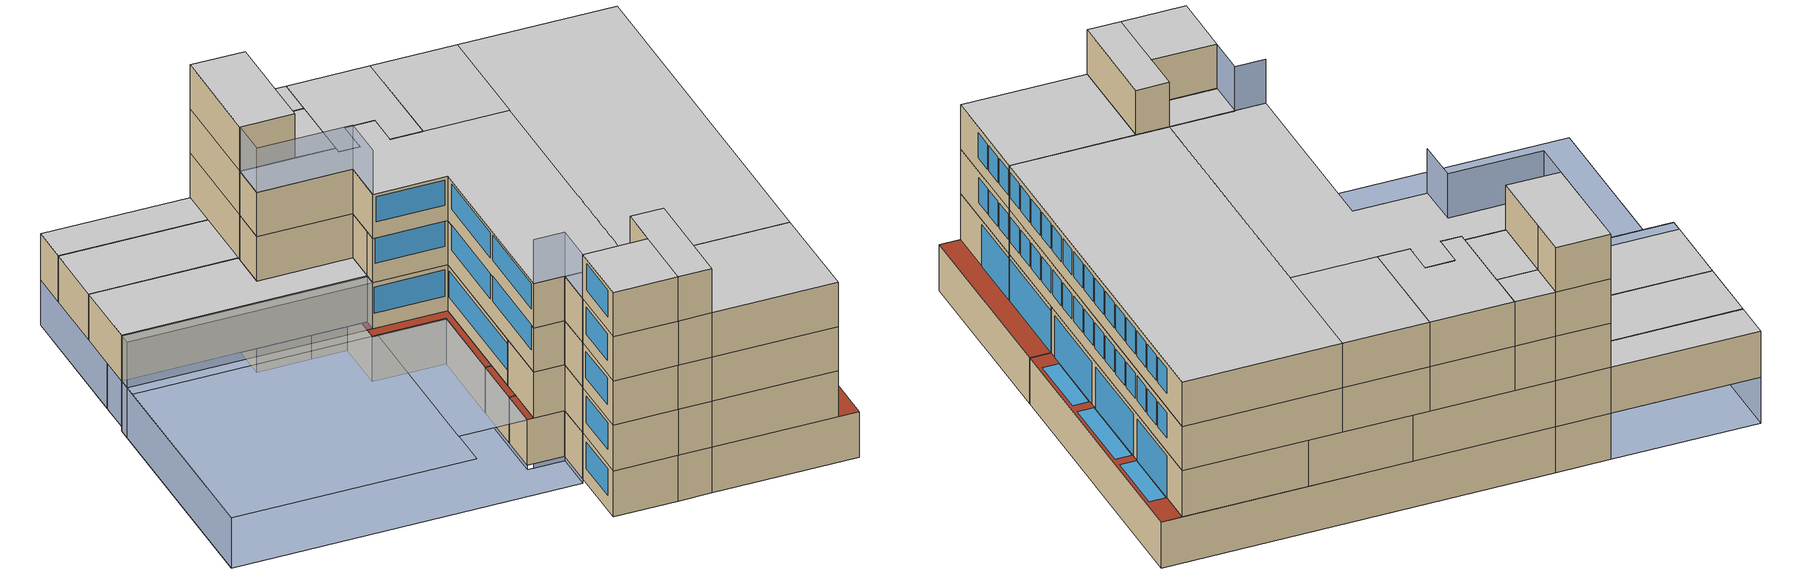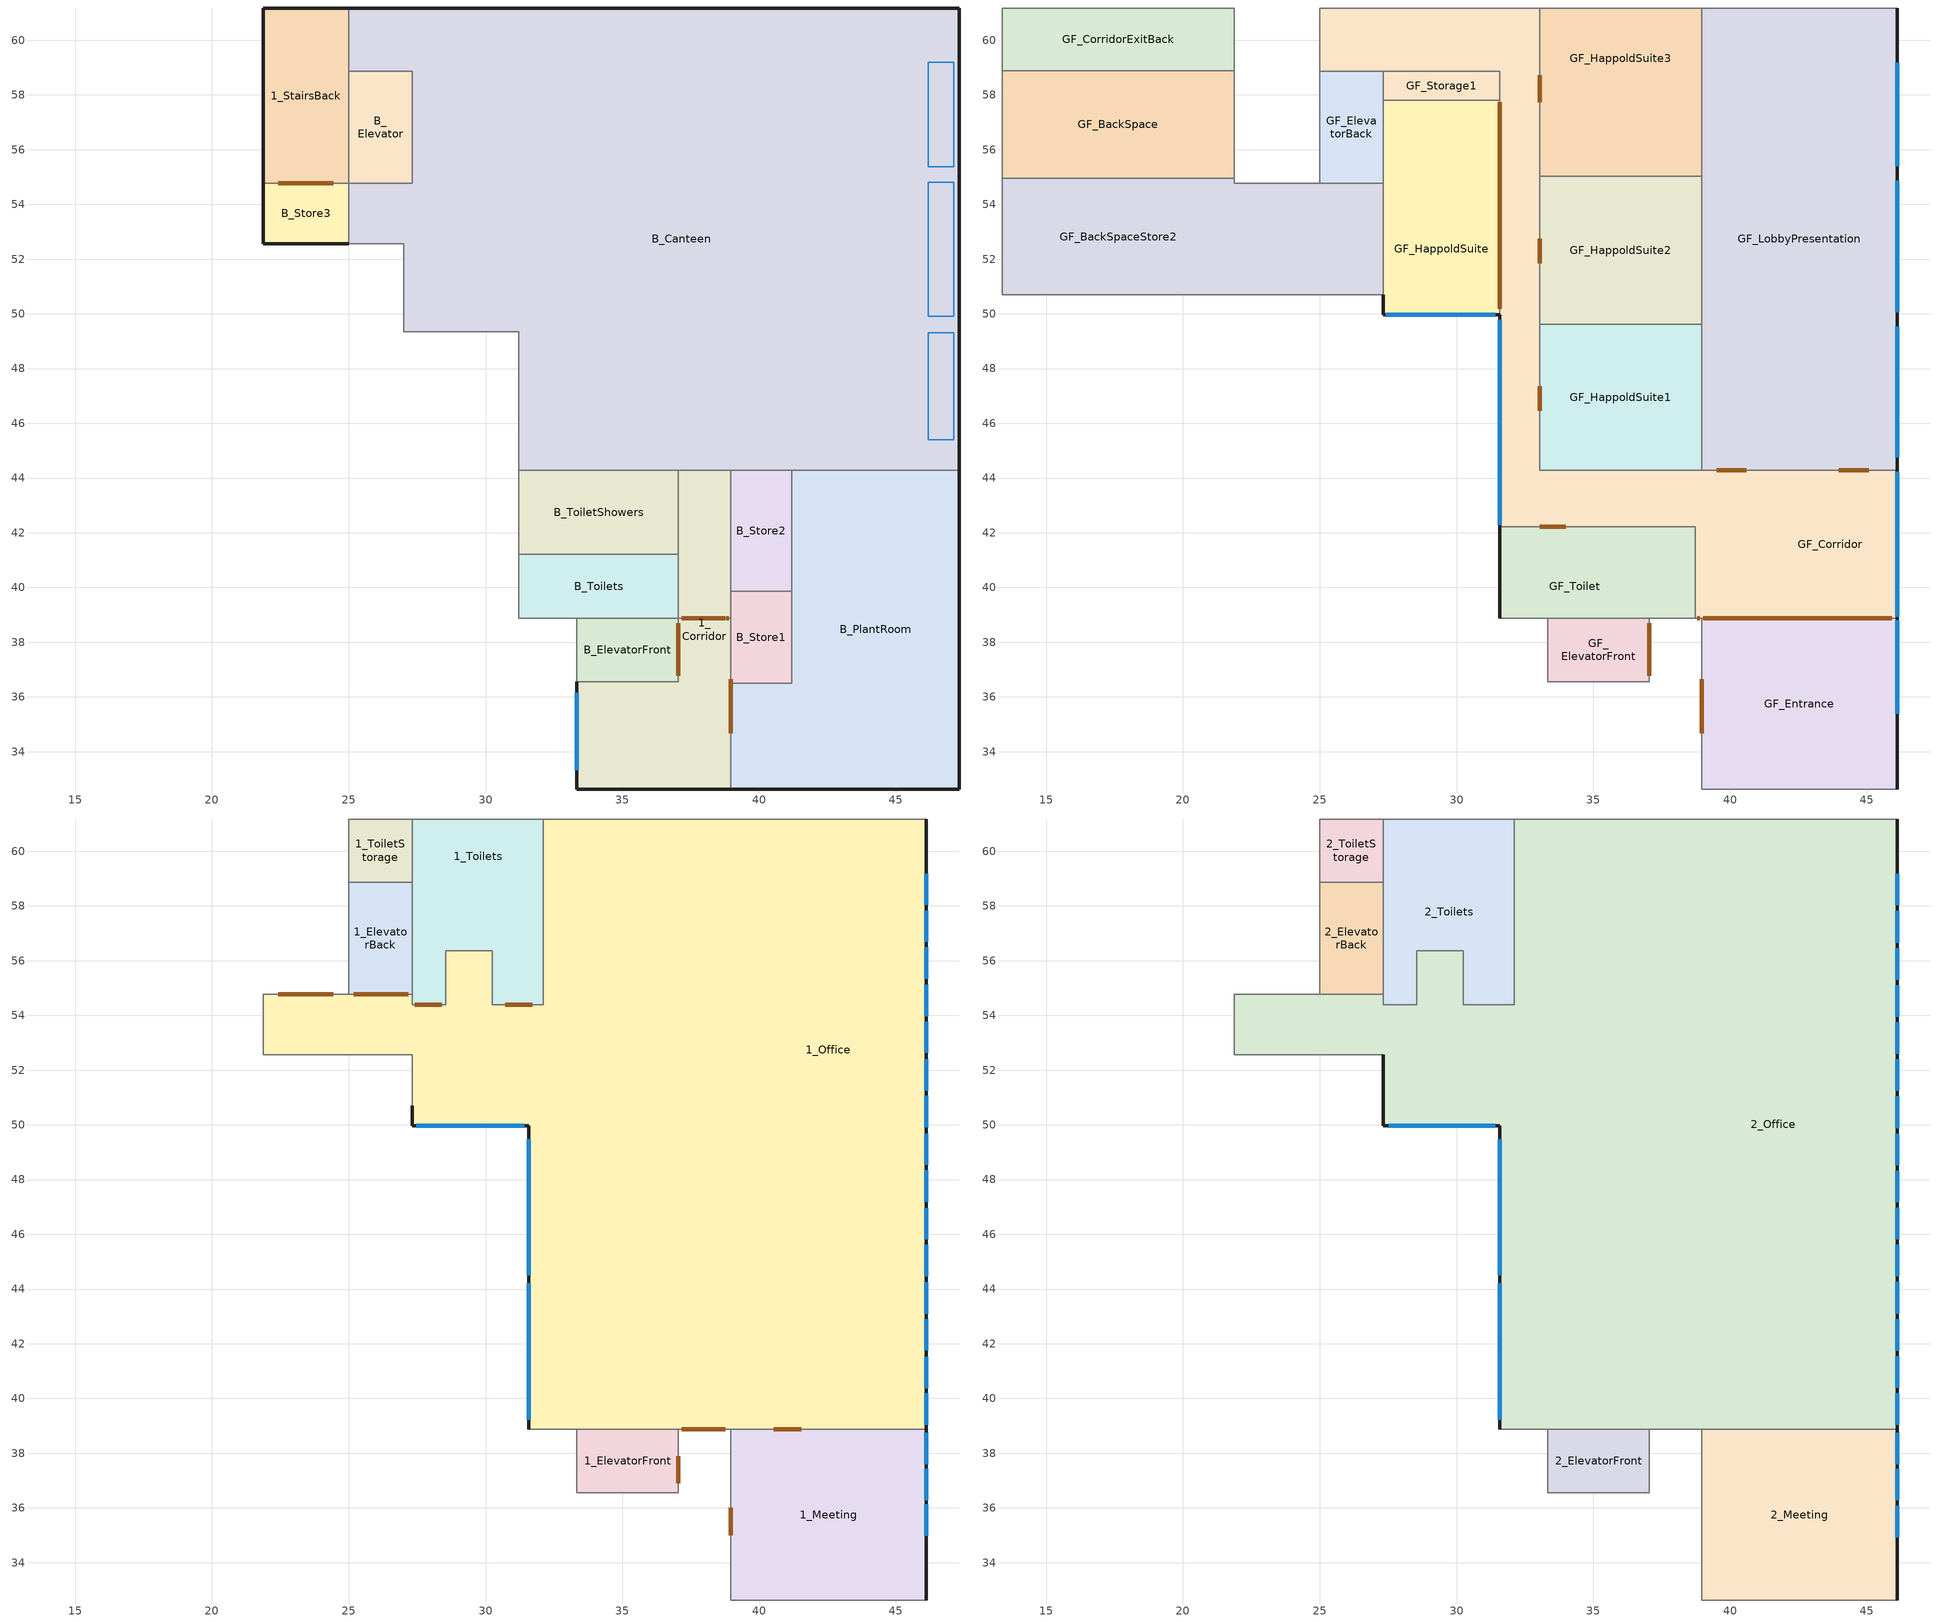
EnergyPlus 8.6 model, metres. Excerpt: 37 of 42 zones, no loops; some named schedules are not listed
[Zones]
1_Corridor
 floor ground (STD_FLO3): 38.95,44.29 38.95,32.63 37.05,32.63 37.05,44.29 z-2.85; 37.05,36.56 37.05,32.63 33.34,32.63 33.34,36.56 z-2.85
 wall outside (STD_WAL2): 33.34,36.56 33.34,32.63 z2.85:5.6; 33.34,36.56 33.34,32.63 z5.6:8.35; 33.34,36.56 33.34,32.63 z8.35:11.1; 33.34,36.56 33.34,32.63 z-2.85:0; 33.34,36.56 33.34,32.63 z0:2.85
 wall to B_Store1 (STD_PAR1 Reversed): 38.95,36.49 38.95,39.86 z-2.85:0
 wall to 1_Meeting (STD_DOO1): 38.95,32.63 38.95,38.87 z2.85:5.6
 wall to 1_ElevatorFront (STD_DOO1): 37.05,38.87 37.05,36.56 z2.85:5.6
 wall to 1_Office (STD_DOO1): 38.95,38.87 37.05,38.87 z2.85:5.6
 wall adiabatic (STD_PART): 33.34,32.63 37.05,32.63 38.95,32.63 z2.85:5.6; 33.34,32.63 37.05,32.63 38.95,32.63 z5.6:8.35; 33.34,32.63 37.05,32.63 38.95,32.63 z8.35:11.1; 33.34,32.63 37.05,32.63 38.95,32.63 z0:2.85
 wall to 1_ElevatorFront (STD_PAR1): 37.05,36.56 33.34,36.56 z2.85:5.6
 wall to B_ToiletShowers (STD_PAR1 Reversed): 37.05,44.29 37.05,41.21 z-2.85:0
 wall to 2_Meeting (STD_PAR1 Reversed): 38.95,32.63 38.95,38.87 z5.6:8.35
 wall to 2_ElevatorFront (STD_PAR1 Reversed): 37.05,38.87 37.05,36.56 33.34,36.56 z5.6:8.35
 wall to 2_Office (STD_PAR1): 38.95,38.87 37.05,38.87 z5.6:8.35
 wall to B_Toilets (STD_PAR1 Reversed): 37.05,41.21 37.05,38.87 z-2.85:0
 wall to 3_ElevatorFront (STD_PAR1): 37.05,38.87 37.05,36.56 z8.35:11.1
 wall to 3_Office (STD_PAR1): 38.95,32.63 38.95,38.87 37.05,38.87 z8.35:11.1
 wall to 3_ElevatorFront (STD_PAR1 Reversed): 37.05,36.56 33.34,36.56 z8.35:11.1
 wall to B_Store2 (STD_PAR1 Reversed): 38.95,39.86 38.95,44.29 z-2.85:0
 wall to B_ElevatorFront (STD_PAR1): 37.05,38.87 37.05,36.56 z-2.85:0
 wall to B_Canteen (STD_PART): 38.95,44.29 37.05,44.29 z-2.85:0
 wall to B_PlantRoom (STD_PART): 38.95,32.63 38.95,36.49 z-2.85:0
 wall ground (STD_WAL2): 33.34,32.63 37.05,32.63 38.95,32.63 z-2.85:0
 wall to B_ElevatorFront (STD_PAR1 Reversed): 37.05,36.56 33.34,36.56 z-2.85:0
 wall to GF_ElevatorFront (STD_DOO1): 37.05,38.87 37.05,36.56 z0:2.85
 wall to GF_ElevatorFront (STD_PAR1 Reversed): 37.05,36.56 33.34,36.56 z0:2.85
 wall to GF_Corridor (STD_PAR1): 38.95,38.87 38.73,38.87 z0:2.85
 wall to GF_Toilet (STD_PAR1): 38.73,38.87 37.05,38.87 z0:2.85
 wall to GF_Entrance (STD_DOO1): 38.95,32.63 38.95,38.87 z0:2.85
 window (ExternalWiindow_71): 33.34,36.14 33.34,33.43 z3.67:5.32; 33.34,36.13 33.34,33.4 z6.42:8.07; 33.34,36.07 33.34,33.34 z9.17:10.82; 33.34,36.09 33.34,33.32 z-1.93:-0.28; 33.34,36.09 33.34,33.36 z0.92:2.57
 door inside (InternalDoor_71): 38.95,35 38.95,36 / 37.05,37.9 37.05,36.9 / 38.76,38.87 37.16,38.87 z2.85:4.95; 37.05,38.69 37.05,36.77 z0:2.2; 38.89,38.87 38.79,38.87 z0:2.57; 38.95,34.67 38.95,36.64 z0:2.12
 ceiling adiabatic (STD_CEI1): 38.95,32.63 38.95,38.87 37.05,38.87 37.05,32.63 z11.1; 37.05,32.63 37.05,36.56 33.34,36.56 33.34,32.63 z11.1
1_StairsBack
 floor ground (STD_FLO3): 24.99,61.18 24.99,54.77 21.88,54.77 21.88,61.18 z-2.85
 wall adiabatic (STD_PART): 24.99,61.18 21.88,61.18 z0:2.85; 24.99,61.18 21.88,61.18 z2.85:5.6; 24.99,61.18 21.88,61.18 z5.6:8.35; 24.99,61.18 21.88,61.18 z8.35:11.1
 wall to GF_Corridor (STD_PAR1): 24.99,58.87 24.99,61.18 z0:2.85
 wall to GF_BackSpaceStore2 (STD_PAR1): 21.88,54.95 21.88,54.77 24.99,54.77 z0:2.85
 wall to 1_ElevatorBack (STD_PAR1 Reversed): 24.99,54.77 24.99,58.87 z2.85:5.6
 wall to 1_ToiletStorage (STD_PAR1 Reversed): 24.99,58.87 24.99,61.18 z2.85:5.6
 wall adiabatic (STD_WAL2): 21.88,61.18 21.88,54.77 z2.85:5.6; 21.88,61.18 21.88,54.77 z5.6:8.35; 21.88,61.18 21.88,54.77 z8.35:11.1
 wall to 1_Office (STD_DOO1): 21.88,54.77 24.99,54.77 z2.85:5.6
 wall to 2_ElevatorBack (STD_PAR1 Reversed): 24.99,54.77 24.99,58.87 z5.6:8.35
 wall to 2_ToiletStorage (STD_PAR1): 24.99,58.87 24.99,61.18 z5.6:8.35
 wall to 2_Office (STD_PAR1): 21.88,54.77 24.99,54.77 z5.6:8.35
 wall to 3_ElevatorBack (STD_PAR1): 24.99,54.77 24.99,58.87 z8.35:11.1
 wall to 3_ToiletStorage (STD_PAR1): 24.99,58.87 24.99,61.18 z8.35:11.1
 wall to 3_Office (STD_PAR1): 21.88,54.77 24.99,54.77 z8.35:11.1
 wall to B_Elevator (STD_PAR1 Reversed): 24.99,54.77 24.99,58.87 z-2.85:0
 wall ground (STD_WAL2): 24.99,61.18 21.88,61.18 21.88,54.77 z-2.85:0
 wall to B_Canteen (STD_PART): 24.99,58.87 24.99,61.18 z-2.85:0
 wall to B_Store3 (STD_PAR1): 21.88,54.77 24.99,54.77 z-2.85:0
 wall to GF_ElevatorBack (STD_PAR1 Reversed): 24.99,54.77 24.99,58.87 z0:2.85
 wall to GF_CorridorExitBack (STD_PAR1): 21.88,61.18 21.88,58.89 z0:2.85
 wall to GF_BackSpace (STD_PAR1): 21.88,58.89 21.88,54.95 z0:2.85
 door inside (InternalDoor_71): 22.42,54.77 24.42,54.77 z2.85:4.95
 ceiling adiabatic (STD_CEI1): 24.99,54.77 24.99,61.18 21.88,61.18 21.88,54.77 z11.1
B_Canteen
 floor ground (STD_FLO3): 37.23,58.87 37.23,54.77 27.32,54.77 27.32,58.87 z-2.85; 47.32,61.18 47.32,44.29 31.21,44.29 31.21,49.34 27.01,49.34 27.01,52.56 24.99,52.56 24.99,54.77 37.23,54.77 37.23,58.87 24.99,58.87 24.99,61.18 z-2.85
 wall to B_ToiletShowers (STD_PART Reversed): 31.21,44.29 37.05,44.29 z-2.85:0
 wall adiabatic (STD_WAL2): 24.99,52.56 27.01,52.56 27.01,49.34 31.21,49.34 31.21,44.29 z-2.85:0
 wall to B_PlantRoom (STD_PART): 41.2,44.29 47.32,44.29 z-2.85:0
 wall ground (STD_WAL2): 47.32,44.29 47.32,61.18 24.99,61.18 z-2.85:0
 wall to B_Elevator (STD_PAR1): 27.32,58.87 27.32,54.77 z-2.85:0
 wall to B_Store2 (STD_PART Reversed): 38.95,44.29 41.2,44.29 z-2.85:0
 wall to B_Elevator (STD_PART Reversed): 24.99,58.87 27.32,58.87 / 27.32,54.77 24.99,54.77 z-2.85:0
 wall to B_Store3 (InternalPartition_71): 24.99,54.77 24.99,52.56 z-2.85:0
 roof outside (STD_CEIL): 31.58,44.29 31.58,49.98 27.01,49.98 27.01,49.34 31.21,49.34 31.21,44.29 z0
 roof outside (STD_ROO1): 27.32,49.98 27.32,50.69 27.01,50.69 27.01,49.98 z0; 47.32,44.29 47.32,61.18 46.11,61.18 46.11,44.29 z0
 skylight (ExternalWiindow_71): 47.11,55.37 47.11,59.19 46.18,59.19 46.18,55.37 z0; 47.11,49.91 47.11,54.8 46.18,54.8 46.18,49.91 z0; 47.11,45.4 47.11,49.3 46.18,49.3 46.18,45.4 z0
B_Elevator
 floor ground (STD_FLO3): 27.32,58.87 27.32,54.77 24.99,54.77 24.99,58.87 z-2.85
B_ElevatorFront
 floor ground (STD_FLO3): 37.05,38.87 37.05,36.56 33.34,36.56 33.34,38.87 z-2.85
 wall to B_Toilets (STD_PAR1 Reversed): 37.05,38.87 33.34,38.87 z-2.85:0
 wall adiabatic (STD_WAL2): 33.34,38.87 33.34,36.56 z-2.85:0
B_PlantRoom
 floor ground (STD_FLO3): 47.32,44.29 47.32,32.63 38.95,32.63 38.95,36.49 41.2,36.49 41.2,44.29 z-2.85
 wall to B_Store1 (STD_PART Reversed): 41.2,39.86 41.2,36.49 38.95,36.49 z-2.85:0
 wall ground (STD_WAL2): 38.95,32.63 47.32,32.63 47.32,44.29 z-2.85:0
 wall to B_Store2 (STD_PART Reversed): 41.2,44.29 41.2,39.86 z-2.85:0
 roof outside (STD_ROO1): 47.32,32.63 47.32,44.29 46.11,44.29 46.11,32.63 z0
B_Store1
 floor ground (STD_FLO3): 41.2,39.86 41.2,36.49 38.95,36.49 38.95,39.86 z-2.85
 wall to B_Store2 (STD_PAR1 Reversed): 41.2,39.86 38.95,39.86 z-2.85:0
B_Store2
 floor ground (STD_FLO3): 41.2,44.29 41.2,39.86 38.95,39.86 38.95,44.29 z-2.85
B_Store3
 floor ground (STD_FLO3): 24.99,54.77 24.99,52.56 21.88,52.56 21.88,54.77 z-2.85
 wall ground (STD_WAL2): 21.88,54.77 21.88,52.56 24.99,52.56 z-2.85:0
B_Toilets
 floor ground (STD_FLO3): 37.05,41.21 37.05,38.87 31.21,38.87 31.21,41.21 z-2.85
 wall to B_ToiletShowers (STD_PAR1 Reversed): 37.05,41.21 31.21,41.21 z-2.85:0
 wall adiabatic (STD_WAL2): 31.21,41.21 31.21,38.87 33.34,38.87 z-2.85:0
 roof outside (STD_CEIL): 31.58,38.87 31.58,41.21 31.21,41.21 31.21,38.87 z0
B_ToiletShowers
 floor ground (STD_FLO3): 37.05,44.29 37.05,41.21 31.21,41.21 31.21,44.29 z-2.85
 wall adiabatic (STD_WAL2): 31.21,44.29 31.21,41.21 z-2.85:0
 roof outside (STD_CEIL): 31.58,41.21 31.58,44.29 31.21,44.29 31.21,41.21 z0
GF_BackSpace
 floor ground (STD_FLO3): 21.88,58.89 21.88,54.95 13.39,54.95 13.39,58.89 z0
 wall to GF_CorridorExitBack (STD_PAR1 Reversed): 21.88,58.89 13.39,58.89 z0:2.85
 wall adiabatic (STD_PART): 13.39,58.89 13.39,54.95 z0:2.85
 wall to GF_BackSpaceStore2 (STD_PAR1): 13.39,54.95 21.88,54.95 z0:2.85
 ceiling adiabatic (STD_ROO1): 21.88,54.95 21.88,58.89 13.39,58.89 13.39,54.95 z2.85
GF_BackSpaceStore2
 floor to B_Canteen (STD_CEIL): 27.32,54.77 27.32,50.69 27.01,50.69 27.01,52.56 24.99,52.56 24.99,54.77 z0
 floor ground (STD_FLO3): 21.88,54.95 21.88,52.56 27.01,52.56 27.01,50.69 13.39,50.69 13.39,54.95 z0
 floor to B_Store3 (STD_CEI1): 24.99,54.77 24.99,52.56 21.88,52.56 21.88,54.77 z0
 wall to GF_HappoldSuite (STD_PAR1 Reversed): 27.32,50.69 27.32,54.77 z0:2.85
 wall adiabatic (STD_PART): 13.39,54.95 13.39,50.69 z0:2.85
 wall adiabatic (STD_WAL2): 13.39,50.69 27.32,50.69 z0:2.85
 wall to GF_ElevatorBack (STD_PAR1 Reversed): 27.32,54.77 24.99,54.77 z0:2.85
 ceiling adiabatic (STD_ROO1): 27.32,50.69 27.32,52.56 21.88,52.56 21.88,54.95 13.39,54.95 13.39,50.69 z2.85
GF_Corridor
 floor to B_Canteen (STD_CEIL): 33.04,54.77 33.04,44.29 31.58,44.29 31.58,54.77 z0; 33.04,61.18 33.04,58.87 24.99,58.87 24.99,61.18 z0
 floor to B_ToiletShowers (STD_CEI1): 37.05,44.29 37.05,42.22 31.58,42.22 31.58,44.29 z0
 floor to B_PlantRoom (STD_CEIL): 46.11,44.29 46.11,38.87 41.2,38.87 41.2,44.29 z0
 floor to B_Store2 (STD_CEI1): 41.2,44.29 41.2,39.86 38.95,39.86 38.95,44.29 z0
 floor to B_Canteen (STD_CEI1): 33.04,58.87 33.04,54.77 31.58,54.77 31.58,58.87 z0
 floor to 1_Corridor (STD_CEI1): 38.95,44.29 38.95,38.87 38.73,38.87 38.73,42.22 37.05,42.22 37.05,44.29 z0
 floor to B_Store1 (STD_CEI1): 41.2,39.86 41.2,38.87 38.95,38.87 38.95,39.86 z0
 wall outside (STD_PART): 31.58,49.98 31.58,42.22 z0:2.85
 wall outside (STD_WAL2): 46.11,38.87 46.11,44.29 z0:2.85
 wall to GF_HappoldSuite (STD_PAR1 Reversed): 31.58,57.8 31.58,49.98 z0:2.85
 wall to GF_HappoldSuite2 (STD_DOO1): 33.04,49.61 33.04,55.04 z0:2.85
 wall to GF_HappoldSuite3 (STD_DOO1): 33.04,55.04 33.04,61.18 z0:2.85
 wall to GF_HappoldSuite1 (STD_DOO1): 33.04,44.29 33.04,49.61 z0:2.85
 wall to GF_HappoldSuite1 (STD_PAR1 Reversed): 38.95,44.29 33.04,44.29 z0:2.85
 wall to GF_Storage1 (STD_PAR1 Reversed): 27.32,58.87 31.58,58.87 31.58,57.8 z0:2.85
 wall to GF_LobbyPresentation (STD_PAR1 Reversed): 46.11,44.29 38.95,44.29 z0:2.85
 wall to GF_Toilet (STD_DOO1): 31.58,42.22 38.73,42.22 z0:2.85
 wall to GF_Toilet (STD_PAR1): 38.73,42.22 38.73,38.87 z0:2.85
 wall adiabatic (STD_PART): 33.04,61.18 24.99,61.18 z0:2.85
 wall to GF_Entrance (STD_PAR1 Reversed): 38.95,38.87 46.11,38.87 z0:2.85
 wall to GF_ElevatorBack (STD_PAR1 Reversed): 24.99,58.87 27.32,58.87 z0:2.85
 window (ExternalWiindow_71): 31.58,49.79 31.58,42.28 z0.94:2.57; 46.11,38.94 46.11,44.22 z0:2.57
 door inside (InternalDoor_71): 31.58,57.74 31.58,50.18 / 39.02,38.87 45.9,38.87 z0:2.57; 33.04,51.86 33.04,52.74 z0:2.16; 33.04,57.73 33.04,58.71 z0:2.13; 33.04,46.46 33.04,47.35 z0:2.14; 40.6,44.29 39.5,44.29 / 45.07,44.29 43.97,44.29 / 33.04,42.22 34,42.22 z0:2.11
GF_CorridorExitBack
 floor ground (STD_FLO3): 21.88,61.18 21.88,58.89 13.39,58.89 13.39,61.18 z0
 wall adiabatic (STD_PART): 21.88,61.18 13.39,61.18 13.39,58.89 z0:2.85
 ceiling adiabatic (STD_ROO1): 21.88,58.89 21.88,61.18 13.39,61.18 13.39,58.89 z2.85
GF_ElevatorBack
 floor to B_Elevator (STD_CEI1): 27.32,58.87 27.32,54.77 24.99,54.77 24.99,58.87 z0
 wall to GF_HappoldSuite (STD_PAR1): 27.32,54.77 27.32,57.8 z0:2.85
 wall to GF_Storage1 (STD_PAR1): 27.32,57.8 27.32,58.87 z0:2.85
GF_ElevatorFront
 floor to B_ElevatorFront (STD_CEI1): 37.05,38.87 37.05,36.56 33.34,36.56 33.34,38.87 z0
 wall adiabatic (STD_WAL2): 33.34,38.87 33.34,36.56 z0:2.85
 wall to GF_Toilet (STD_PAR1): 37.05,38.87 33.34,38.87 z0:2.85
GF_Entrance
 floor to B_Store1 (STD_CEI1): 41.2,38.87 41.2,36.49 38.95,36.49 38.95,38.87 z0
 floor to B_PlantRoom (STD_CEIL): 46.11,38.87 46.11,32.63 38.95,32.63 38.95,36.49 41.2,36.49 41.2,38.87 z0
 wall outside (STD_WAL2): 46.11,32.63 46.11,38.87 z0:2.85
 wall adiabatic (STD_PART): 38.95,32.63 46.11,32.63 z0:2.85
 window (ExternalWiindow_71): 46.11,35.39 46.11,38.81 z0:2.57
GF_HappoldSuite
 floor to B_Canteen (STD_CEIL): 31.58,54.77 31.58,49.98 27.32,49.98 27.32,54.77 z0
 floor to B_Canteen (STD_CEI1): 31.58,57.8 31.58,54.77 27.32,54.77 27.32,57.8 z0
 wall outside (STD_WAL2): 27.32,50.69 27.32,49.98 z0:2.85
 wall outside (STD_PART): 27.32,49.98 31.58,49.98 z0:2.85
 wall to GF_Storage1 (STD_PAR1): 31.58,57.8 27.32,57.8 z0:2.85
 window (ExternalWiindow_71): 27.41,49.98 31.42,49.98 z0.94:2.57
GF_HappoldSuite1
 floor to B_Canteen (STD_CEIL): 38.95,49.61 38.95,44.29 33.04,44.29 33.04,49.61 z0
 wall to GF_HappoldSuite2 (STD_PAR1 Reversed): 38.95,49.61 33.04,49.61 z0:2.85
 wall to GF_LobbyPresentation (STD_PAR1): 38.95,44.29 38.95,49.61 z0:2.85
GF_HappoldSuite2
 floor to B_Canteen (STD_CEIL): 38.95,55.04 38.95,49.61 33.04,49.61 33.04,54.77 37.23,54.77 37.23,55.04 z0
 floor to B_Canteen (STD_CEI1): 37.23,55.04 37.23,54.77 33.04,54.77 33.04,55.04 z0
 wall to GF_HappoldSuite3 (STD_PAR1): 38.95,55.04 33.04,55.04 z0:2.85
 wall to GF_LobbyPresentation (STD_PAR1): 38.95,49.61 38.95,55.04 z0:2.85
GF_HappoldSuite3
 floor to B_Canteen (STD_CEIL): 38.95,61.18 38.95,55.04 37.23,55.04 37.23,58.87 33.04,58.87 33.04,61.18 z0
 floor to B_Canteen (STD_CEI1): 37.23,58.87 37.23,55.04 33.04,55.04 33.04,58.87 z0
 wall adiabatic (STD_PART): 38.95,61.18 33.04,61.18 z0:2.85
 wall to GF_LobbyPresentation (STD_PAR1): 38.95,55.04 38.95,61.18 z0:2.85
GF_LobbyPresentation
 floor to B_Canteen (STD_CEIL): 46.11,61.18 46.11,44.29 38.95,44.29 38.95,61.18 z0
 wall outside (STD_WAL2): 46.11,44.29 46.11,61.18 z0:2.85
 wall adiabatic (STD_PART): 46.11,61.18 38.95,61.18 z0:2.85
 window (ExternalWiindow_71): 46.11,44.76 46.11,49.54 / 46.11,50.06 46.11,54.86 / 46.11,55.4 46.11,59.17 z0:2.58
GF_Storage1
 floor to B_Canteen (STD_CEI1): 31.58,58.87 31.58,57.8 27.32,57.8 27.32,58.87 z0
GF_Toilet
 floor to B_ToiletShowers (STD_CEI1): 37.05,42.22 37.05,41.21 31.58,41.21 31.58,42.22 z0
 floor to B_Toilets (STD_CEI1): 37.05,41.21 37.05,38.87 31.58,38.87 31.58,41.21 z0
 floor to 1_Corridor (STD_CEI1): 38.73,42.22 38.73,38.87 37.05,38.87 37.05,42.22 z0
 wall outside (STD_PART): 31.58,42.22 31.58,38.87 z0:2.85
 wall adiabatic (STD_WAL2): 31.58,38.87 33.34,38.87 z0:2.85
1_ElevatorBack
 floor to GF_ElevatorBack (STD_CEI1): 27.32,58.87 27.32,54.77 24.99,54.77 24.99,58.87 z2.85
 wall to 1_ToiletStorage (STD_PAR1): 27.32,58.87 24.99,58.87 z2.85:5.6
 wall to 1_Toilets (STD_PAR1): 27.32,54.77 27.32,58.87 z2.85:5.6
 wall to 1_Office (STD_DOO1): 24.99,54.77 27.32,54.77 z2.85:5.6
 door inside (InternalDoor_71): 25.18,54.77 27.18,54.77 z2.85:4.95
1_ElevatorFront
 floor to GF_ElevatorFront (STD_CEI1): 37.05,38.87 37.05,36.56 33.34,36.56 33.34,38.87 z2.85
 wall adiabatic (STD_WAL2): 33.34,38.87 33.34,36.56 z2.85:5.6
 wall to 1_Office (STD_PAR1): 37.05,38.87 33.34,38.87 z2.85:5.6
1_Meeting
 floor to GF_Entrance (STD_CEI1): 46.11,38.87 46.11,32.63 38.95,32.63 38.95,38.87 z2.85
 wall outside (STD_WAL2): 46.11,32.63 46.11,38.87 z2.85:5.6
 wall to 1_Office (STD_DOO1): 46.11,38.87 38.95,38.87 z2.85:5.6
 wall adiabatic (STD_PART): 38.95,32.63 46.11,32.63 z2.85:5.6
 window (ExternalWiindow_71): 46.11,34.97 46.11,36.12 / 46.11,36.28 46.11,37.43 / 46.11,37.6 46.11,38.75 z3.7:5.25
 door inside (InternalDoor_71): 41.54,38.87 40.54,38.87 z2.85:4.95
1_Office
 floor to GF_HappoldSuite (STD_CEI1): 30.24,56.36 30.24,54.4 31.58,54.4 31.58,49.98 27.32,49.98 27.32,54.4 28.54,54.4 28.54,56.36 z2.85
 floor to GF_HappoldSuite2 (STD_CEI1): 37.05,55.04 37.05,49.61 33.04,49.61 33.04,55.04 z2.85; 38.95,55.04 38.95,49.61 37.05,49.61 37.05,55.04 z2.85
 floor to GF_HappoldSuite3 (STD_CEI1): 37.05,61.18 37.05,55.04 33.04,55.04 33.04,61.18 z2.85; 38.95,61.18 38.95,55.04 37.05,55.04 37.05,61.18 z2.85
 floor to GF_HappoldSuite1 (STD_CEI1): 37.05,49.61 37.05,44.29 33.04,44.29 33.04,49.61 z2.85; 38.95,49.61 38.95,44.29 37.05,44.29 37.05,49.61 z2.85
 floor to GF_LobbyPresentation (STD_CEI1): 46.11,61.18 46.11,44.29 38.95,44.29 38.95,61.18 z2.85
 floor to GF_Corridor (STD_CEI1): 33.04,61.18 33.04,44.29 37.05,44.29 37.05,42.22 31.58,42.22 31.58,54.4 32.11,54.4 32.11,61.18 z2.85; 46.11,44.29 46.11,38.87 38.73,38.87 38.73,42.22 37.05,42.22 37.05,44.29 z2.85
 floor to GF_Toilet (STD_CEI1): 37.05,42.22 37.05,38.87 31.58,38.87 31.58,42.22 z2.85; 38.73,42.22 38.73,38.87 37.05,38.87 37.05,42.22 z2.85
 floor to GF_BackSpaceStore2 (STD_CEI1): 27.32,54.77 27.32,52.56 21.88,52.56 21.88,54.77 z2.85
 wall outside (STD_PART): 27.32,49.98 31.58,49.98 31.58,38.87 z2.85:5.6
 wall outside (STD_WAL2): 27.32,50.69 27.32,49.98 z2.85:5.6
 wall outside (NCM_CN12): 46.11,38.87 46.11,61.18 z2.85:5.6
 wall to 1_Toilets (STD_PAR1 Reversed): 27.32,54.4 27.32,54.77 / 32.11,61.18 32.11,54.4 / 30.24,54.4 30.24,56.36 28.54,56.36 28.54,54.4 z2.85:5.6
 wall to 1_Toilets (STD_DOO1): 32.11,54.4 30.24,54.4 / 28.54,54.4 27.32,54.4 z2.85:5.6
 wall adiabatic (STD_WAL2): 21.88,54.77 21.88,52.56 27.32,52.56 27.32,50.69 / 31.58,38.87 33.34,38.87 z2.85:5.6
 wall adiabatic (STD_PART): 46.11,61.18 37.05,61.18 32.11,61.18 z2.85:5.6
 window (ExternalWiindow_71): 31.58,49.48 31.58,44.5 / 31.58,44.21 31.58,39.23 z4.04:5.6; 27.46,49.98 31.41,49.98 z4.05:5.6; 46.11,45.81 46.11,46.96 / 46.11,48.54 46.11,49.68 / 46.11,53.97 46.11,55.12 / 46.11,52.63 46.11,53.77 / 46.11,55.34 46.11,56.49 / 46.11,56.69 46.11,57.83 / 46.11,58.04 46.11,59.18 / 46.11,44.47 46.11,45.62 / 46.11,41.75 46.11,42.9 / 46.11,43.09 46.11,44.24 / 46.11,39.04 46.11,40.18 / 46.11,40.38 46.11,41.52 / 46.11,51.25 46.11,52.4 / 46.11,49.91 46.11,51.06 / 46.11,47.2 46.11,48.34 z3.7:5.25
 door inside (InternalDoor_71): 31.71,54.4 30.71,54.4 / 28.4,54.4 27.4,54.4 z2.85:4.95
1_Toilets
 floor to GF_HappoldSuite (STD_CEI1): 31.58,57.8 31.58,54.4 30.24,54.4 30.24,56.36 28.54,56.36 28.54,54.4 27.32,54.4 27.32,57.8 z2.85
 floor to GF_Storage1 (STD_CEI1): 31.58,58.87 31.58,57.8 27.32,57.8 27.32,58.87 z2.85
 floor to GF_Corridor (STD_CEI1): 32.11,61.18 32.11,54.4 31.58,54.4 31.58,58.87 27.32,58.87 27.32,61.18 z2.85
 wall to 1_ToiletStorage (STD_PAR1 Reversed): 27.32,61.18 27.32,58.87 z2.85:5.6
 wall adiabatic (STD_PART): 32.11,61.18 27.32,61.18 z2.85:5.6
1_ToiletStorage
 floor to GF_Corridor (STD_CEI1): 27.32,61.18 27.32,58.87 24.99,58.87 24.99,61.18 z2.85
 wall adiabatic (STD_PART): 27.32,61.18 24.99,61.18 z2.85:5.6
2_ElevatorBack
 floor to 1_ElevatorBack (STD_CEI1): 27.32,58.87 27.32,54.77 24.99,54.77 24.99,58.87 z5.6
 wall to 2_ToiletStorage (STD_PAR1): 27.32,58.87 24.99,58.87 z5.6:8.35
 wall to 2_Toilets (STD_PAR1): 27.32,54.77 27.32,58.87 z5.6:8.35
 wall to 2_Office (STD_PAR1): 24.99,54.77 27.32,54.77 z5.6:8.35
 ceiling to 3_ElevatorBack (STD_CEI1): 27.32,54.77 27.32,58.87 24.99,58.87 24.99,54.77 z8.35
2_ElevatorFront
 floor to 1_ElevatorFront (STD_CEI1): 37.05,38.87 37.05,36.56 33.34,36.56 33.34,38.87 z5.6
 wall adiabatic (STD_WAL2): 33.34,38.87 33.34,36.56 z5.6:8.35
 wall to 2_Office (STD_PAR1): 37.05,38.87 33.34,38.87 z5.6:8.35
 ceiling to 3_ElevatorFront (STD_CEI1): 37.05,36.56 37.05,38.87 33.34,38.87 33.34,36.56 z8.35
2_Meeting
 floor to 1_Meeting (STD_CEI1): 46.11,38.87 46.11,32.63 38.95,32.63 38.95,38.87 z5.6
 wall outside (STD_WAL2): 46.11,32.63 46.11,38.87 z5.6:8.35
 wall to 2_Office (STD_PAR1): 46.11,38.87 38.95,38.87 z5.6:8.35
 wall adiabatic (STD_PART): 38.95,32.63 46.11,32.63 z5.6:8.35
 window (ExternalWiindow_71): 46.11,34.93 46.11,36.09 / 46.11,36.28 46.11,37.43 / 46.11,37.6 46.11,38.75 z6.45:8
 ceiling to 3_Office (STD_CEI1): 46.11,32.63 46.11,38.87 38.95,38.87 38.95,32.63 z8.35
2_Office
 floor to 1_Office (STD_CEI1): 37.04,61.18 37.04,54.4 32.11,54.4 32.11,61.18 z5.6; 37.05,61.18 37.05,38.87 37.04,61.18 z5.6; 46.11,61.18 46.11,38.87 37.05,38.87 37.05,61.18 z5.6; 30.24,56.36 30.24,54.4 37.04,54.4 37.05,38.87 31.58,38.87 31.58,49.98 27.32,49.98 27.32,52.56 21.88,52.56 21.88,54.77 27.32,54.77 27.32,54.4 28.54,54.4 28.54,56.36 z5.6
 wall outside (STD_WAL2): 46.11,38.87 46.11,61.18 / 27.32,52.56 27.32,49.98 z5.6:8.35
 wall outside (STD_PART): 27.32,49.98 31.58,49.98 31.58,38.87 z5.6:8.35
 wall to 2_Toilets (STD_PAR1 Reversed): 32.11,61.18 32.11,54.4 30.24,54.4 30.24,56.36 28.54,56.36 28.54,54.4 27.32,54.4 27.32,54.77 z5.6:8.35
 wall adiabatic (STD_PART): 46.11,61.18 37.04,61.18 32.11,61.18 z5.6:8.35
 wall adiabatic (STD_WAL2): 31.58,38.87 33.34,38.87 / 21.88,54.77 21.88,52.56 27.32,52.56 z5.6:8.35
 window (ExternalWiindow_71): 46.11,39.04 46.11,40.19 / 46.11,53.95 46.11,55.11 / 46.11,55.31 46.11,56.46 / 46.11,52.6 46.11,53.75 / 46.11,51.24 46.11,52.39 / 46.11,58.02 46.11,59.17 / 46.11,56.66 46.11,57.82 / 46.11,40.39 46.11,41.55 / 46.11,41.75 46.11,42.9 / 46.11,44.46 46.11,45.61 / 46.11,43.11 46.11,44.26 / 46.11,48.53 46.11,49.68 / 46.11,49.88 46.11,51.04 / 46.11,47.17 46.11,48.33 / 46.11,45.82 46.11,46.97 z6.45:8; 31.58,44.21 31.58,39.23 / 31.58,49.48 31.58,44.5 z6.6:8.15; 27.53,49.98 31.41,49.98 z6.59:8.15
 ceiling to 3_Office (STD_CEI1): 37.04,54.4 37.04,61.18 32.11,61.18 32.11,54.4 z8.35; 46.11,38.87 46.11,61.18 37.04,61.18 37.05,38.87 z8.35; 37.05,38.87 37.04,54.4 30.24,54.4 30.24,56.36 28.54,56.36 28.54,54.4 27.32,54.4 27.32,54.77 21.88,54.77 21.88,52.56 27.32,52.56 27.32,49.98 31.58,49.98 31.58,38.87 z8.35
2_Toilets
 floor to 1_Toilets (STD_CEI1): 32.11,61.18 32.11,54.4 30.24,54.4 30.24,56.36 28.54,56.36 28.54,54.4 27.32,54.4 27.32,61.18 z5.6
 wall to 2_ToiletStorage (STD_PAR1 Reversed): 27.32,61.18 27.32,58.87 z5.6:8.35
 wall adiabatic (STD_PART): 32.11,61.18 27.32,61.18 z5.6:8.35
 ceiling to 3_Toilets (STD_CEI1): 32.11,54.4 32.11,61.18 27.32,61.18 27.32,54.4 28.54,54.4 28.54,56.36 30.24,56.36 30.24,54.4 z8.35
2_ToiletStorage
 floor to 1_ToiletStorage (STD_CEI1): 27.32,61.18 27.32,58.87 24.99,58.87 24.99,61.18 z5.6
 wall adiabatic (STD_PART): 27.32,61.18 24.99,61.18 z5.6:8.35
 ceiling to 3_ToiletStorage (STD_CEI1): 27.32,58.87 27.32,61.18 24.99,61.18 24.99,58.87 z8.35
shading: 27.01,50.69 13.39,50.69 / 27.01,50.69 27.01,52.56 / 27.01,52.56 21.88,52.56 / 21.88,61.18 21.88,52.56 / 21.88,52.56 13.39,52.56 / 13.39,52.56 13.39,61.18 / 13.39,52.56 13.39,50.69 z-2.85:0; 31.21,38.87 31.21,49.34 / 31.21,49.34 27.01,49.34 / 27.01,49.34 27.01,50.69 / 13.39,50.69 13.39,49.98 / 13.39,49.98 13.39,36.56 z-3.12:0; 27.01,50.69 13.39,50.69 z-3.12:-2.85; 33.34,36.56 33.34,38.87 / 33.34,38.87 31.58,38.87 z-3.12:11.1; 27.32,49.98 27.32,52.56 / 27.32,52.56 21.88,52.56 / 21.88,52.56 21.88,61.18 z2.85:11.1; 27.32,49.98 13.39,49.98 / 13.39,49.98 13.39,50.69 z0:2.85; 21.88,61.18 21.88,52.56 27.32,52.56 27.32,49.98 13.39,49.98 13.39,61.18 z2.85; 21.88,52.56 21.88,61.18 13.39,61.18 13.39,52.56 z-2.85; 27.01,52.56 27.01,50.69 13.39,50.69 13.39,52.56 z-2.85; 27.01,50.69 27.01,52.56 13.39,52.56 13.39,50.69 z0; 31.21,38.87 31.21,49.34 27.32,49.34 27.32,38.87 z0; 27.01,50.69 27.01,49.34 31.21,49.34 31.21,38.87 33.34,38.87 33.34,36.56 13.39,36.56 13.39,50.69 z-3.12; 27.01,49.34 27.01,49.98 13.39,49.98 13.39,49.34 z0; 27.32,49.98 27.32,49.34 27.01,49.34 27.01,49.98 z0; 27.01,49.98 27.01,50.69 13.39,50.69 13.39,49.98 z0; 27.32,36.56 27.32,49.34 13.39,49.34 13.39,36.56 z0
[Building]
71: North Axis {deg}=340
[Site:Location]
LONDON/GATWICK: Latitude {deg}=51.15; Longitude {deg}=-0.18; Time Zone {hr}=0; Elevation {m}=62
[SizingPeriod:DesignDay] Day of Month=21; Dry-Bulb Temperature Range Modifier Type=DefaultMultipliers; Humidity Condition Type=Wetbulb; Barometric Pressure {Pa}=100582; Rain Indicator=No; Snow Indicator=No; Daylight Saving Time Indicator=No
Name | Month | Day Type | Maximum Dry-Bulb Temperature {C} | Daily Dry-Bulb Temperature Range {deltaC} | Wetbulb or DewPoint at Maximum Dry-Bulb {C} | Wind Speed {m/s} | Wind Direction {deg} | Solar Model Indicator | ASHRAE Clear Sky Optical Depth for Beam Irradiance (taub) | ASHRAE Clear Sky Optical Depth for Diffuse Irradiance (taud) | Sky Clearness
LONDON/GATWICK Ann Clg .4% Condns DB=>MWB | 7 | SummerDesignDay | 27.2 | 9.7 | 18.7 | 3.5 | 90 | ASHRAETau | 0.455 | 1.974
LONDON/GATWICK Ann Htg 99.6% Condns DB | 2 | WinterDesignDay | -4.6 | 0 | -4.6 | 1.5 | 80 | ASHRAEClearSky |  |  | 0
[Material] Thermal Absorptance=0.9; Solar Absorptance=0.7; Visible Absorptance=0.7
Name | Roughness | Thickness {m} | Conductivity {W/m-K} | Density {kg/m3} | Specific Heat {J/kg-K}
BRI-0.105 | Smooth | 0.105 | 0.62 | 1700 | 800
Brickwork_internal | MediumRough | 0.105 | 0.62 | 1700 | 800
BRO-0.25 | Smooth | 0.25 | 0.84 | 1700 | 800
CC-0.1 | Smooth | 0.1 | 0.64 | 2000 | 1000
CC-0.35 | Smooth | 0.35 | 0.64 | 2000 | 1000
CCD1-0.2 | Smooth | 0.2 | 1.4 | 2100 | 840
F-0.05; Pine_20perc_moist | Smooth | 0.05 | 0.14 | 419 | 2720
NB10_EPS-0.0814 | Smooth | 0.0814 | 0.025 | 20 | 1030
NB10_SM1-0.003 | Smooth | 0.003 | 50 | 7800 | 450
NB10_US1-0.0125; STD_US2-0.0125; STD_US3-0.0125; STD_US4-0.0125 | Smooth | 0.0125 | 0.21 | 700 | 1000
NB10_USP-0.012 | Smooth | 0.012 | 0.23 | 1100 | 1000
Plasterboard13 | Smooth | 0.13 | 0.16 | 600 | 1000
SCP-0.01 | Smooth | 0.01 | 0.06 | 160 | 2500
SFOAM-0.0635 | Smooth | 0.0635 | 0.025 | 30 | 1400
SLCL-0.75 | Smooth | 0.75 | 1.41 | 1900 | 1000
STC-0.01 | Smooth | 0.01 | 0.96 | 1800 | 1000
STD_CC2-0.1 | Smooth | 0.1 | 2.3 | 2300 | 1000
STD_CHP-0.02 | Smooth | 0.02 | 0.13 | 500 | 1600
STD_SC1-0.05 | Smooth | 0.05 | 1.15 | 1800 | 1000
STD_US21-0.013; STD_US31-0.013 | Smooth | 0.013 | 0.16 | 600 | 1000
USBF0000-0.09 | Smooth | 0.09 | 1.5 | 2083 | 921
USCB0002-0.09 | Smooth | 0.09 | 1.5 | 2234 | 837
USGP0000-0.0191 | Smooth | 0.0191 | 0.15 | 801 | 837
USPT0002-0.025 | Smooth | 0.025 | 0.15 | 800 | 2093
[WindowMaterial:Gas]
ArgonCavity_glass_R_0.32: Gas Type=Argon; Thickness {m}=0.012
[WindowMaterial:Glazing]
Pilkington_6mm: Optical Data Type=SpectralAverage; Thickness {m}=0.006; Solar Transmittance at Normal Incidence=0.69; Front Side Solar Reflectance at Normal Incidence=0.09; Back Side Solar Reflectance at Normal Incidence=0.09; Visible Transmittance at Normal Incidence=0.71; Infrared Transmittance at Normal Incidence=0; Front Side Infrared Hemispherical Emissivity=0.9; Back Side Infrared Hemispherical Emissivity=0.9; Conductivity {W/m-K}=1.06; Dirt Correction Factor for Solar and Visible Transmittance=1; Solar Diffusing=No
[WindowMaterial:Shade]
ExternalWindow_ShadeRoller: Solar Transmittance=0.4; Solar Reflectance=0.5; Visible Transmittance=0.4; Visible Reflectance=0.5; Infrared Hemispherical Emissivity=0.9; Infrared Transmittance=0; Thickness {m}=0.005; Conductivity {W/m-K}=0.1; Shade to Glass Distance {m}=0.05; Top Opening Multiplier=0; Bottom Opening Multiplier=0; Left-Side Opening Multiplier=0; Right-Side Opening Multiplier=0; Airflow Permeability=0
[WindowProperty:ShadingControl]
Shading Control 1: Shading Type=InteriorShade; Construction with Shading=ExternalWiindow_71_shading; Shading Control Type=OnIfHighSolarOnWindow; Setpoint {BasedOnField A4}=250; Shading Control Is Scheduled=No; Glare Control Is Active=No
[Construction]
ExternalWiindow_71: Pilkington_6mm, ArgonCavity_glass_R_0.32, Pilkington_6mm
ExternalWiindow_71_shading: Pilkington_6mm, ArgonCavity_glass_R_0.32, Pilkington_6mm, ExternalWindow_ShadeRoller
InternalDoor_71: Pine_20perc_moist
InternalPartition_71: Plasterboard13, Brickwork_internal, Plasterboard13
NCM_CN12: NB10_SM1-0.003, NB10_EPS-0.0814, NB10_USP-0.012, NB10_US1-0.0125
STD_CEI1: CCD1-0.2
STD_CEIL: STD_CHP-0.02, STD_SC1-0.05, STD_CC2-0.1, STD_US4-0.0125
STD_DOO1: F-0.05
STD_FLO3: SLCL-0.75, BRO-0.25, CC-0.1, SFOAM-0.0635, USPT0002-0.025, SCP-0.01
STD_PAR1: STD_US21-0.013, BRI-0.105, STD_US31-0.013
STD_PAR1 Reversed: STD_US31-0.013, BRI-0.105, STD_US21-0.013
STD_PART: STD_US2-0.0125, STD_US3-0.0125
STD_PART Reversed: STD_US3-0.0125, STD_US2-0.0125
STD_ROO1: STC-0.01, CC-0.35
STD_WAL2: USBF0000-0.09, USCB0002-0.09, USGP0000-0.0191
[Zone]
1_Corridor: Floor Area {m2}=142.54; Part of Total Floor Area=Yes
1_ElevatorBack; 1_ElevatorFront; 1_Toilets; 1_ToiletStorage; 2_ElevatorBack; 2_ElevatorFront; 2_Toilets; 2_ToiletStorage; B_Elevator; B_ElevatorFront; B_PlantRoom; B_Store1; B_Store2; B_Store3; B_Toilets; B_ToiletShowers; GF_BackSpace; GF_BackSpaceStore2; GF_Corridor; GF_CorridorExitBack; GF_ElevatorBack; GF_ElevatorFront; GF_Entrance; GF_Storage1; GF_Toilet: 
1_Meeting; 2_Meeting; GF_HappoldSuite; GF_HappoldSuite1; GF_HappoldSuite2; GF_HappoldSuite3; GF_LobbyPresentation: Zone Inside Convection Algorithm=CeilingDiffuser
1_Office; 2_Office: Part of Total Floor Area=Yes; Zone Inside Convection Algorithm=CeilingDiffuser
1_StairsBack: Floor Area {m2}=99.8397; Part of Total Floor Area=Yes
B_Canteen: Part of Total Floor Area=Yes
[InternalMass]
Name | Construction | Zone | Surface Area {m2}
Merged surface-164 - surface-164 Reversed; Merged surface-235 - surface-235 Reversed; Merged surface-55 - surface-55 Reversed; Merged surface-80 - surface-80 Reversed | STD_CEI1 | 1_Corridor | 11.8965
Merged surface-165 - surface-165 Reversed; Merged surface-233 - surface-233 Reversed; Merged surface-284 - surface-284 Reversed | STD_PAR1 | 1_Corridor | 10.7968
Merged surface-169 - surface-169 Reversed; Merged surface-231 - surface-231 Reversed; Merged surface-68 - surface-68 Reversed; Merged surface-76 - surface-76 Reversed | STD_CEI1 | 1_Corridor | 14.546
Merged surface-59 - surface-59 Reversed; Merged surface-78 - surface-78 Reversed | STD_PAR1 | 1_Corridor | 11.1895
Merged surface-266 - surface-266 Reversed | STD_PAR1 | 1_Office | 61.348
Merged surface-185 - surface-185 Reversed; Merged surface-194 - surface-194 Reversed; Merged surface-44 - surface-44 Reversed; Merged surface-96 - surface-96 Reversed | STD_CEI1 | 1_StairsBack | 19.9679
Merged surface-241 - surface-241 Reversed | STD_PAR1 | 2_Office | 18.6546
Merged surface-242 - surface-242 Reversed | STD_PAR1 | 2_Office | 13.5366
Merged surface-249 - surface-249 Reversed | STD_PAR1 | 2_Office | 42.6934
Merged surface-35 - surface-35 Reversed; Merged surface-37 - surface-37 Reversed | STD_PART | B_Canteen | 28.2456
Merged surface-36 - surface-36 Reversed | STD_PART | B_Canteen | 11.6672
[People] Number of People Calculation Method=People; Fraction Radiant=0.3; Activity Level Schedule=ActivityLevel
Name | Zone or ZoneList | Number of People Schedule | Number of People
Circulation_People 11; Circulation_People 15; Circulation_People 19; Circulation_People 23; Circulation_People 27 | 1_Corridor | Office_OccSched | 1.70728
Circulation_People 13; Circulation_People 17; Circulation_People 25; Circulation_People 9 | 1_Corridor | Office_OccSched | 1.3963
Circulation_People 21 | 1_Corridor | Office_OccSched | 2.60841
Circulation_People 29; Circulation_People 31; Circulation_People 33; Circulation_People 35; Circulation_People 37 | 1_StairsBack | Office_OccSched | 2.34366
Canteen_People 1 | B_Canteen | Canteen_Occupancy | 33.9394
Office_People 5 | B_Canteen | Office_OccSched | 4.503
[Lights] Design Level Calculation Method=LightingLevel; Fraction Radiant=0.45; Fraction Visible=0
Name | Zone or ZoneList | Schedule | Lighting Level {W} | Return Air Fraction
Circulation_1_Lights 1 | 1_Corridor | Office_LightSched_1 | 92.7926
Circulation_1_Lights 3 | 1_Corridor | Office_LightSched_1 | 113.459
Circulation_2_Lights 1 | 1_Corridor | Office_LightSched_2 | 92.7926
Circulation_2_Lights 3 | 1_Corridor | Office_LightSched_2 | 113.459
Circulation_3_Lights 1 | 1_Corridor | Office_LightSched_3 | 92.7926
Circulation_3_Lights 3 | 1_Corridor | Office_LightSched_3 | 113.459
Circulation_B_Lights 1 | 1_Corridor | Office_LightSched_B | 173.344
Circulation_B_Lights 3 | 1_Corridor | Office_LightSched_B | 113.459
Circulation_GF_Lights 1 | 1_Corridor | Office_LightSched_GF | 92.7926
Circulation_GF_Lights 3 | 1_Corridor | Office_LightSched_GF | 113.459
Circulation_1_Lights 5 | 1_StairsBack | Office_LightSched_1 | 155.75
Circulation_2_Lights 5 | 1_StairsBack | Office_LightSched_2 | 155.75
Circulation_3_Lights 5 | 1_StairsBack | Office_LightSched_3 | 155.75
Circulation_B_Lights 5 | 1_StairsBack | Office_LightSched_B | 155.75
Circulation_GF_Lights 5 | 1_StairsBack | Office_LightSched_GF | 155.75
Canteen_Lights 1 | B_Canteen | Office_LightSched_B | 2255.48
Office_B_Lights 1 | B_Canteen | Office_LightSched_B | 787.098 | 0
[ElectricEquipment] Design Level Calculation Method=EquipmentLevel; Fraction Radiant=0.2; Fraction Lost=0
Name | Zone or ZoneList | Schedule | Design Level {W} | Fraction Latent
Circulation_1_Equipment 1 | 1_Corridor | Office_EquipSched_1 | 22.0085 | 0
Circulation_1_Equipment 3 | 1_Corridor | Office_EquipSched_1 | 26.9101 | 0
Circulation_2_Equipment 1 | 1_Corridor | Office_EquipSched_2 | 22.0085 | 0
Circulation_2_Equipment 3 | 1_Corridor | Office_EquipSched_2 | 26.9101 | 0
Circulation_3_Equipment 1 | 1_Corridor | Office_EquipSched_3 | 22.0085 | 0
Circulation_3_Equipment 3 | 1_Corridor | Office_EquipSched_3 | 26.9101 | 0
Circulation_B_Equipment 1 | 1_Corridor | Office_EquipSched_B | 41.1138 | 0
Circulation_B_Equipment 3 | 1_Corridor | Office_EquipSched_B | 26.9101 | 0
Circulation_GF_Equipment 1 | 1_Corridor | Office_EquipSched_GF | 22.0085 | 0
Circulation_GF_Equipment 3 | 1_Corridor | Office_EquipSched_GF | 26.9101 | 0
Circulation_1_Equipment 5 | 1_StairsBack | Office_EquipSched_1 | 36.9407 | 0
Circulation_2_Equipment 5 | 1_StairsBack | Office_EquipSched_2 | 36.9407 | 0
Circulation_3_Equipment 5 | 1_StairsBack | Office_EquipSched_3 | 36.9407 | 0
Circulation_B_Equipment 5 | 1_StairsBack | Office_EquipSched_B | 36.9407 | 0
Circulation_GF_Equipment 5 | 1_StairsBack | Office_EquipSched_GF | 36.9407 | 0
Canteen_Equipment 1 | B_Canteen | Canteen_EquipSched | 534.952 | 0
Office_B_Equipment 1 | B_Canteen | Office_EquipSched_B | 477.533 | 0.00765
[ZoneInfiltration:DesignFlowRate] Schedule=Infiltration; Design Flow Rate Calculation Method=Flow/Zone; Design Flow Rate {m3/s}=0
Name | Zone or ZoneList
Circulation_Infiltration 10; Circulation_Infiltration 11; Circulation_Infiltration 12; Circulation_Infiltration 13; Circulation_Infiltration 14; Circulation_Infiltration 5; Circulation_Infiltration 6; Circulation_Infiltration 7; Circulation_Infiltration 8; Circulation_Infiltration 9 | 1_Corridor
Circulation_Infiltration 15; Circulation_Infiltration 16; Circulation_Infiltration 17; Circulation_Infiltration 18; Circulation_Infiltration 19 | 1_StairsBack
Office_Infiltration 5 | B_Canteen
[ZoneVentilation:DesignFlowRate] Schedule=Office_OccSched; Design Flow Rate Calculation Method=Flow/Person; Design Flow Rate {m3/s}=0; Flow Rate per Zone Floor Area {m3/s-m2}=0; Flow Rate per Person {m3/s-person}=0.008; Air Changes per Hour {1/hr}=5; Ventilation Type=Natural; Fan Pressure Rise {Pa}=0; Fan Total Efficiency=1; Constant Term Coefficient=0.606; Temperature Term Coefficient=0.03636; Velocity Term Coefficient=0.1177; Velocity Squared Term Coefficient=0; Minimum Indoor Temperature {C}=18; Minimum Indoor Temperature Schedule=MinIndoorTemp_Sched; Maximum Indoor Temperature {C}=100; Delta Temperature {deltaC}=1; Delta Temperature Schedule=DeltaTemp_Sched; Minimum Outdoor Temperature {C}=-100; Minimum Outdoor Temperature Schedule=MinOutdoorTemp_Sched; Maximum Outdoor Temperature {C}=100; Maximum Outdoor Temperature Schedule=MaxOutdoorTemp_Sched; Maximum Wind Speed {m/s}=40
Name | Zone or ZoneList
Natural Ventilation 1 | 1_Meeting
Natural Ventilation | 1_Office
Natural Ventilation 2 | 2_Meeting
Natural Ventilation 3 | 2_Office
[Schedule:Week:Daily]
Schedule:Week:Daily {09091017-95b1-4a42-ae5d-fe9111cb9696}: Schedule Day 181, Schedule Day 181, Schedule Day 181, Schedule Day 181, Schedule Day 181, Schedule Day 181, Schedule Day 181, Schedule Day 181, Schedule Day 181, Schedule Day 181, Schedule Day 181, Schedule Day 181
Schedule:Week:Daily {419f20fb-619e-4d24-8ddc-7f18597baf35}: Schedule Day 182, Schedule Day 182, Schedule Day 182, Schedule Day 182, Schedule Day 182, Schedule Day 182, Schedule Day 182, Schedule Day 182, Schedule Day 182, Schedule Day 182, Schedule Day 182, Schedule Day 182
Schedule:Week:Daily {264ac6b5-2574-44bc-96c4-cf3c591a2a93}: Schedule Day 183, Schedule Day 183, Schedule Day 183, Schedule Day 183, Schedule Day 183, Schedule Day 183, Schedule Day 183, Schedule Day 183, Schedule Day 183, Schedule Day 183, Schedule Day 183, Schedule Day 183
Schedule:Week:Daily {2910e648-fb75-4ff4-996f-2c3aa2e41e1f}: Schedule Day 61, Schedule Day 61, Schedule Day 61, Schedule Day 61, Schedule Day 61, Schedule Day 61, Schedule Day 61, Schedule Day 61, Schedule Day 61, Schedule Day 61, Schedule Day 61, Schedule Day 61
Schedule:Week:Daily {250a7a36-8636-4c3f-af9e-6fc9d66f2d35}: Schedule Day 127, Schedule Day 127, Schedule Day 127, Schedule Day 127, Schedule Day 127, Schedule Day 127, Schedule Day 127, Schedule Day 127, Schedule Day 127, Schedule Day 127, Schedule Day 127, Schedule Day 127
Schedule:Week:Daily {6fda2ff9-6e9b-4882-9c07-6a09c2c50643}: Schedule Day 53, Schedule Day 53, Schedule Day 53, Schedule Day 53, Schedule Day 53, Schedule Day 53, Schedule Day 53, Schedule Day 53, Schedule Day 53, Schedule Day 53, Schedule Day 53, Schedule Day 53
[Schedule:Year]
Office_LightSched_1: Schedule:Week:Daily {09091017-95b1-4a42-ae5d-fe9111cb9696}, 1, 1, 12, 31
Office_LightSched_2: Schedule:Week:Daily {419f20fb-619e-4d24-8ddc-7f18597baf35}, 1, 1, 12, 31
Office_LightSched_3: Schedule:Week:Daily {264ac6b5-2574-44bc-96c4-cf3c591a2a93}, 1, 1, 12, 31
Office_LightSched_B: Schedule:Week:Daily {509e9cd5-0e80-41e7-bdd6-f898c0db2672}, 1, 1, 12, 31
Office_LightSched_GF: Schedule:Week:Daily {ad5f5110-827d-478c-ab76-4246cd51a095}, 1, 1, 12, 31
Office_OccSched: Schedule:Week:Daily {2910e648-fb75-4ff4-996f-2c3aa2e41e1f}, 1, 1, 12, 31
ActivityLevel: Schedule:Week:Daily {250a7a36-8636-4c3f-af9e-6fc9d66f2d35}, 1, 1, 12, 31
Canteen_EquipSched: Schedule:Week:Daily {60cb813a-f4a7-432f-97bd-e4915b605785}, 1, 1, 12, 31
Canteen_Occupancy: Schedule:Week:Daily {6fda2ff9-6e9b-4882-9c07-6a09c2c50643}, 1, 1, 12, 31
DeltaTemp_Sched: Schedule:Week:Daily {cf636015-d664-4eb9-a1d1-b54d5c30c4a8}, 1, 1, 12, 31
Infiltration: Schedule:Week:Daily {570c0e20-6e59-43ec-a629-1f298bb901d7}, 1, 1, 12, 31
MaxOutdoorTemp_Sched: Schedule:Week:Daily {48ec0b71-8796-4389-96e5-6906eaa2c7fe}, 1, 1, 12, 31
MinIndoorTemp_Sched: Schedule:Week:Daily {0dfef1de-eefc-4b7b-a8dc-b41f2aec34fd}, 1, 1, 12, 31
MinOutdoorTemp_Sched: Schedule:Week:Daily {72f7acc5-90fb-49f3-a7ce-814fd46b61c0}, 1, 1, 12, 31
Office_EquipSched_1: Schedule:Week:Daily {4a0ebdec-5dfa-4639-b3f3-760db32251f3}, 1, 1, 12, 31
Office_EquipSched_2: Schedule:Week:Daily {837672c7-10e0-4b3f-9089-924f1767280b}, 1, 1, 12, 31
Office_EquipSched_3: Schedule:Week:Daily {6ff54d45-c47b-4779-8bf7-b27bfda77375}, 1, 1, 12, 31
Office_EquipSched_B: Schedule:Week:Daily {46adc5ce-c484-4357-961a-258921f86b9f}, 1, 1, 12, 31
Office_EquipSched_GF: Schedule:Week:Daily {875abaf8-3cc4-4350-9d63-7dd4d62de578}, 1, 1, 12, 31
